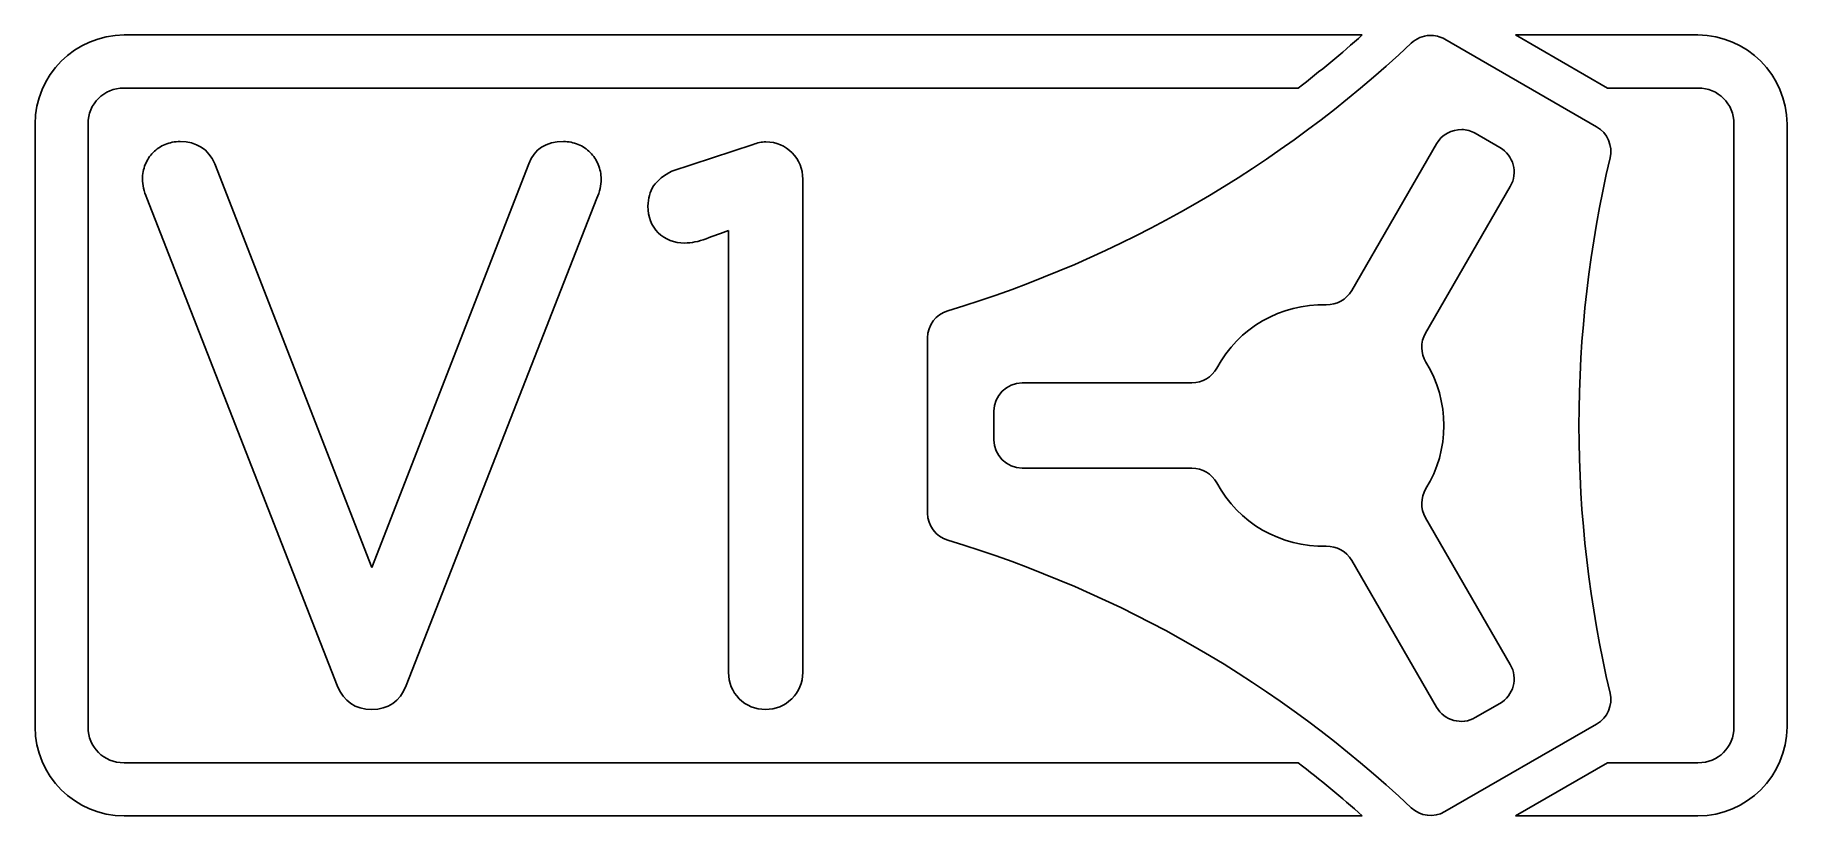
# Model space of a CAD drawing. Header units: millimetres. Extents: x 141 to 538, y 109 to 655.
# Drawn here: x 389.1 to 537.6, y 588.7 to 655.1 of the extents above.
import ezdxf

# ---------------------------------------------------------------- set-up
doc = ezdxf.new("R2010")
doc.units = ezdxf.units.MM
doc.layers.get('0').update_dxf_attribs({"linetype": 'CONTINUOUS'})

msp = doc.modelspace()

# ---------------------------------------------------------------- linework, layer by layer
for p, q in [((501.63, 655.09), (396.65, 655.09)), ((514.63, 655.09), (522.42, 650.59)), ((530.09, 655.09), (514.63, 655.09)), ((521.5, 647.3), (508.63, 654.73)), ((396.65, 650.59), (496.2, 650.59)), ((522.42, 650.59), (530.09, 650.59)), ((389.1, 647.54), (389.1, 596.41)), ((393.6, 596.41), (393.6, 647.54)), ((511.21, 646.75), (513.3, 645.54)), ((533.14, 647.54), (533.14, 596.41)), ((537.64, 596.41), (537.64, 647.54)), ((443.08, 643.53), (449.98, 645.81)), ((500.73, 633.42), (507.92, 645.87)), ((404.35, 644.16), (417.65, 609.94)), ((417.65, 609.94), (430.96, 644.16)), ((454.19, 642.86), (454.19, 601.03)), ((514.18, 642.25), (506.99, 629.8)), ((414.73, 599.92), (398.57, 641.24)), ((436.73, 641.24), (420.57, 599.92)), ((447.9, 601.03), (447.9, 638.5)), ((464.77, 629.4), (464.77, 614.55)), ((472.8, 625.59), (487.18, 625.59)), ((470.39, 620.77), (470.39, 623.18)), ((487.18, 618.36), (472.8, 618.36)), ((506.99, 614.15), (514.18, 601.7)), ((507.92, 598.09), (500.73, 610.54)), ((513.3, 598.41), (511.21, 597.21)), ((508.63, 589.23), (521.5, 596.65)), ((496.2, 593.37), (396.65, 593.37)), ((522.42, 593.37), (514.63, 588.87)), ((530.09, 593.37), (522.42, 593.37)), ((396.65, 588.87), (501.63, 588.87)), ((514.63, 588.87), (530.09, 588.87))]:
    msp.add_line(p, q)
for points in [[(396.65, 655.09), (392.51, 655.09), (389.1, 651.68), (389.1, 647.54)], [(496.2, 650.59), (498.06, 652.02), (499.88, 653.52), (501.63, 655.09)], [(507.34, 655.05), (506.77, 655.03), (506.21, 654.8), (505.78, 654.39)], [(508.63, 654.73), (508.23, 654.96), (507.78, 655.06), (507.34, 655.05)], [(537.64, 647.54), (537.64, 651.68), (534.23, 655.09), (530.09, 655.09)], [(505.78, 654.39), (494.62, 643.89), (481.17, 636.12), (466.49, 631.71)], [(393.6, 647.54), (393.6, 649.27), (394.92, 650.59), (396.65, 650.59)], [(530.09, 650.59), (531.82, 650.59), (533.14, 649.27), (533.14, 647.54)], [(507.92, 645.87), (508.38, 646.66), (509.22, 647.09), (510.07, 647.07)], [(510.07, 647.07), (510.46, 647.06), (510.85, 646.96), (511.21, 646.75)], [(522.64, 644.66), (522.88, 645.7), (522.42, 646.77), (521.5, 647.3)], [(398.45, 644.1), (398.61, 644.5), (398.83, 644.84), (399.11, 645.12)], [(399.11, 645.12), (399.41, 645.42), (399.76, 645.65), (400.14, 645.81)], [(400.14, 645.81), (400.52, 645.97), (400.94, 646.05), (401.4, 646.05)], [(401.4, 646.05), (402.81, 646.05), (403.79, 645.42), (404.35, 644.16)], [(430.96, 644.16), (431.44, 645.42), (432.42, 646.05), (433.9, 646.05)], [(433.9, 646.05), (434.35, 646.05), (434.76, 645.97), (435.14, 645.81)], [(435.14, 645.81), (435.54, 645.65), (435.88, 645.42), (436.16, 645.12)], [(436.16, 645.12), (436.46, 644.84), (436.69, 644.5), (436.85, 644.1)], [(449.98, 645.81), (450.34, 645.95), (450.7, 646.02), (451.06, 646.02)], [(451.06, 646.02), (451.96, 646.02), (452.71, 645.71), (453.29, 645.09)], [(453.29, 645.09), (453.89, 644.49), (454.19, 643.75), (454.19, 642.86)], [(513.3, 645.54), (514.45, 644.88), (514.85, 643.4), (514.18, 642.25)], [(522.64, 599.29), (519.12, 614.21), (519.12, 629.74), (522.64, 644.66)], [(398.21, 642.86), (398.21, 643.3), (398.29, 643.72), (398.45, 644.1)], [(436.85, 644.1), (437.01, 643.72), (437.1, 643.3), (437.1, 642.86)], [(441.55, 642.29), (441.89, 642.79), (442.4, 643.2), (443.08, 643.53)], [(398.57, 641.24), (398.33, 641.86), (398.21, 642.4), (398.21, 642.86)], [(437.1, 642.86), (437.1, 642.34), (436.97, 641.8), (436.73, 641.24)], [(441.07, 640.58), (441.07, 641.22), (441.23, 641.79), (441.55, 642.29)], [(441.94, 638.32), (441.36, 638.92), (441.07, 639.67), (441.07, 640.58)], [(444.2, 637.45), (443.29, 637.45), (442.54, 637.74), (441.94, 638.32)], [(446, 637.81), (445.34, 637.57), (444.74, 637.45), (444.2, 637.45)], [(447.9, 638.5), (447.3, 638.3), (446.67, 638.07), (446, 637.81)], [(498.58, 632.21), (499.46, 632.19), (500.29, 632.65), (500.73, 633.42)], [(466.49, 631.71), (465.47, 631.4), (464.77, 630.47), (464.77, 629.4)], [(489.3, 626.85), (491.13, 630.25), (494.72, 632.32), (498.58, 632.21)], [(506.99, 629.8), (506.55, 629.04), (506.56, 628.09), (507.03, 627.34)], [(487.18, 625.59), (488.06, 625.59), (488.88, 626.07), (489.3, 626.85)], [(507.03, 627.34), (509.05, 624.05), (509.05, 619.9), (507.03, 616.62)], [(470.39, 623.18), (470.39, 624.51), (471.47, 625.59), (472.8, 625.59)], [(472.8, 618.36), (471.47, 618.36), (470.39, 619.44), (470.39, 620.77)], [(489.3, 617.1), (488.88, 617.88), (488.06, 618.36), (487.18, 618.36)], [(498.58, 611.74), (494.72, 611.64), (491.13, 613.71), (489.3, 617.1)], [(507.03, 616.62), (506.56, 615.86), (506.55, 614.92), (506.99, 614.15)], [(464.77, 614.55), (464.77, 613.49), (465.47, 612.55), (466.49, 612.24)], [(466.49, 612.24), (481.17, 607.83), (494.62, 600.07), (505.78, 589.56)], [(500.73, 610.54), (500.29, 611.3), (499.46, 611.77), (498.58, 611.74)], [(514.18, 601.7), (514.85, 600.55), (514.45, 599.08), (513.3, 598.41)], [(448.8, 598.8), (448.2, 599.42), (447.9, 600.17), (447.9, 601.03)], [(454.19, 601.03), (454.19, 600.17), (453.88, 599.42), (453.26, 598.8)], [(417.65, 597.9), (416.25, 597.9), (415.28, 598.57), (414.73, 599.92)], [(420.57, 599.92), (420.03, 598.57), (419.06, 597.9), (417.65, 597.9)], [(451.03, 597.9), (450.17, 597.9), (449.42, 598.2), (448.8, 598.8)], [(453.26, 598.8), (452.65, 598.2), (451.91, 597.9), (451.03, 597.9)], [(521.5, 596.65), (522.42, 597.19), (522.88, 598.26), (522.64, 599.29)], [(511.21, 597.21), (510.06, 596.54), (508.59, 596.94), (507.92, 598.09)], [(389.1, 596.41), (389.1, 592.27), (392.51, 588.87), (396.65, 588.87)], [(396.65, 593.37), (394.92, 593.37), (393.6, 594.69), (393.6, 596.41)], [(533.14, 596.41), (533.14, 594.69), (531.82, 593.37), (530.09, 593.37)], [(530.09, 588.87), (534.23, 588.87), (537.64, 592.27), (537.64, 596.41)], [(501.63, 588.87), (499.88, 590.44), (498.06, 591.94), (496.2, 593.37)], [(505.78, 589.56), (506.55, 588.83), (507.71, 588.69), (508.63, 589.23)]]:
    msp.add_open_spline(points, degree=3)

doc.saveas('drawing.dxf')
